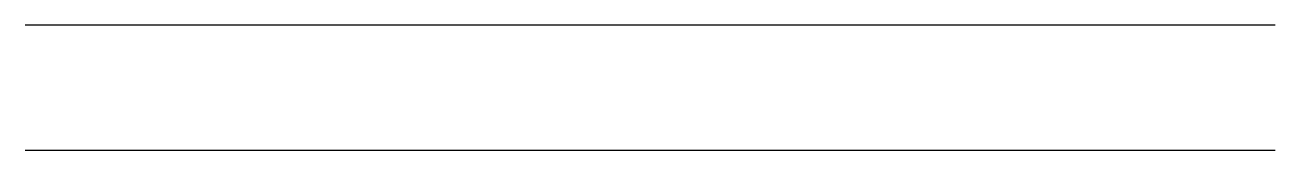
# Model space of a CAD drawing. Extents: x 0 to 10, y 0 to 1.
import ezdxf

# ---------------------------------------------------------------- set-up
doc = ezdxf.new("R2010")
doc.units = 0
doc.layers.add('OFF', color=3, linetype='CONTINUOUS')
doc.layers.add('PLAIN', color=1, linetype='CONTINUOUS')

msp = doc.modelspace()

# ---------------------------------------------------------------- linework, layer by layer
at = {"layer": 'OFF'}
msp.add_line((0, 1), (10, 1), dxfattribs=at)
at = {"layer": 'PLAIN'}
msp.add_line((0, 0), (10, 0), dxfattribs=at)

doc.saveas('drawing.dxf')
